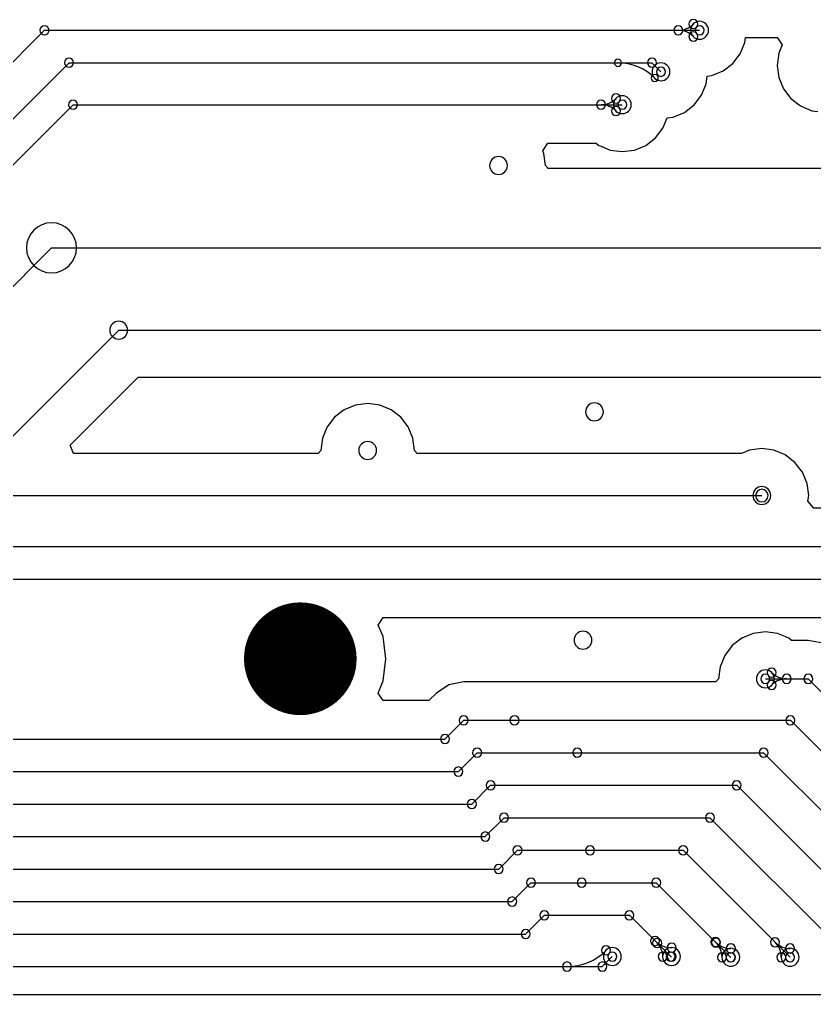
# Model space of a CAD drawing. Header units: inches. Extents: x 32166 to 66782, y 2386 to 7162.
# Drawn here: x 33452.5 to 33502.5, y 3490.6 to 3551.9 of the extents above; entities that cross this region are included whole.
import ezdxf

# ---------------------------------------------------------------- set-up
doc = ezdxf.new("R2010")
doc.units = ezdxf.units.IN
doc.header["$LTSCALE"] = 0.64311
doc.header["$MEASUREMENT"] = 0
for name, color, linetype in [('KEEPOUTLAYER', 6, 'CONTINUOUS'), ('MIDLAYER1', 16, 'CONTINUOUS'), ('MULTILAYER', 9, 'CONTINUOUS')]:
    doc.layers.add(name, color=color, linetype=linetype)

msp = doc.modelspace()

# ---------------------------------------------------------------- linework, layer by layer
at = {"layer": 'KEEPOUTLAYER'}
msp.add_line((32666.613, 3490.597), (34174.114, 3490.597), dxfattribs=at)
at = {"layer": 'MIDLAYER1'}
for p, q in [((33446.594, 3543.732), (33454.075, 3551.213)), ((33454.075, 3551.213), (33495.288, 3551.213)), ((33498.137, 3550.449), (33498.179, 3550.762)), ((33498.179, 3550.762), (33500.163, 3550.762)), ((33500.163, 3550.762), (33500.481, 3550.287)), ((33497.843, 3549.737), (33498.137, 3550.449)), ((33500.481, 3550.287), (33500.267, 3549.771)), ((33497.374, 3549.126), (33497.843, 3549.737)), ((33500.267, 3549.771), (33500.167, 3549.007)), ((33448.144, 3541.689), (33455.625, 3549.17)), ((33455.625, 3549.17), (33492.29, 3549.17)), ((33492.29, 3549.17), (33492.857, 3548.602)), ((33496.763, 3548.658), (33497.374, 3549.126)), ((33500.167, 3549.007), (33500.267, 3548.244)), ((33495.707, 3547.839), (33495.771, 3548.326)), ((33495.771, 3548.326), (33496.051, 3548.363)), ((33496.051, 3548.363), (33496.763, 3548.658)), ((33500.267, 3548.244), (33500.562, 3547.532)), ((33495.412, 3547.127), (33495.707, 3547.839)), ((33494.943, 3546.516), (33495.412, 3547.127)), ((33500.562, 3547.532), (33501.031, 3546.921)), ((33448.991, 3539.646), (33455.877, 3546.532)), ((33455.877, 3546.532), (33490.427, 3546.532)), ((33494.332, 3546.047), (33494.943, 3546.516)), ((33501.031, 3546.921), (33501.642, 3546.452)), ((33501.642, 3546.452), (33502.353, 3546.158)), ((33493.62, 3545.753), (33494.332, 3546.047)), ((33502.353, 3546.158), (33502.725, 3546.109)), ((33492.982, 3545.057), (33493.25, 3545.704)), ((33493.25, 3545.704), (33493.62, 3545.753)), ((33492.513, 3544.446), (33492.982, 3545.057)), ((33485.423, 3543.639), (33485.74, 3544.114)), ((33485.74, 3544.114), (33488.773, 3544.114)), ((33488.773, 3544.114), (33488.952, 3543.977)), ((33488.952, 3543.977), (33489.092, 3543.919)), ((33491.19, 3543.683), (33491.902, 3543.977)), ((33491.902, 3543.977), (33492.513, 3544.446)), ((33485.492, 3543.471), (33485.423, 3543.639)), ((33485.593, 3542.708), (33485.492, 3543.471)), ((33489.092, 3543.919), (33489.11, 3543.907)), ((33489.11, 3543.907), (33489.132, 3543.903)), ((33489.132, 3543.903), (33489.663, 3543.683)), ((33489.663, 3543.683), (33490.427, 3543.582)), ((33490.427, 3543.582), (33491.19, 3543.683)), ((33485.753, 3542.525), (33485.593, 3542.708)), ((33513.108, 3542.525), (33485.753, 3542.525)), ((33447.903, 3530.917), (33454.518, 3537.533)), ((33454.518, 3537.533), (33513.108, 3537.533)), ((33451.503, 3525.113), (33458.748, 3532.358)), ((33458.748, 3532.358), (33507.933, 3532.358)), ((33455.691, 3525.129), (33459.97, 3529.407)), ((33459.97, 3529.407), (33506.711, 3529.407)), ((33473.644, 3527.647), (33472.933, 3527.352)), ((33474.408, 3527.748), (33473.644, 3527.647)), ((33475.171, 3527.647), (33474.408, 3527.748)), ((33475.883, 3527.352), (33475.171, 3527.647)), ((33472.322, 3526.884), (33471.853, 3526.273)), ((33472.933, 3527.352), (33472.322, 3526.884)), ((33476.494, 3526.884), (33475.883, 3527.352)), ((33476.963, 3526.273), (33476.494, 3526.884)), ((33471.853, 3526.273), (33471.558, 3525.561)), ((33477.257, 3525.561), (33476.963, 3526.273)), ((33471.558, 3525.561), (33471.458, 3524.798)), ((33477.358, 3524.798), (33477.257, 3525.561)), ((33455.91, 3524.601), (33455.691, 3525.129)), ((33471.285, 3524.601), (33455.91, 3524.601)), ((33471.458, 3524.798), (33471.285, 3524.601)), ((33477.531, 3524.601), (33477.358, 3524.798)), ((33497.928, 3524.601), (33477.531, 3524.601)), ((33498.438, 3524.812), (33497.928, 3524.601)), ((33499.202, 3524.913), (33498.438, 3524.812)), ((33499.965, 3524.812), (33499.202, 3524.913)), ((33500.677, 3524.517), (33499.965, 3524.812)), ((33501.288, 3524.048), (33500.677, 3524.517)), ((33501.757, 3523.437), (33501.288, 3524.048)), ((33502.051, 3522.726), (33501.757, 3523.437)), ((33502.152, 3521.962), (33502.051, 3522.726)), ((33426.123, 3521.962), (33499.202, 3521.962)), ((33502.105, 3521.608), (33502.152, 3521.962)), ((33502.482, 3521.178), (33502.105, 3521.608)), ((33525.626, 3521.178), (33502.482, 3521.178)), ((33402.331, 3518.76), (33527.321, 3518.76)), ((33403.178, 3516.717), (33530.432, 3516.717)), ((33475.075, 3513.824), (33475.393, 3514.299)), ((33475.393, 3514.299), (33506.068, 3514.299)), ((33475.376, 3513.097), (33475.075, 3513.824)), ((33498.663, 3513.292), (33497.952, 3512.997)), ((33499.427, 3513.393), (33498.663, 3513.292)), ((33500.19, 3513.292), (33499.427, 3513.393)), ((33500.722, 3513.072), (33500.19, 3513.292)), ((33475.56, 3511.703), (33475.376, 3513.097)), ((33497.952, 3512.997), (33497.341, 3512.529)), ((33500.743, 3513.068), (33500.722, 3513.072)), ((33500.762, 3513.055), (33500.743, 3513.068)), ((33500.902, 3512.997), (33500.762, 3513.055)), ((33501.08, 3512.86), (33500.902, 3512.997)), ((33502.127, 3512.86), (33501.08, 3512.86)), ((33503.052, 3512.676), (33502.127, 3512.86)), ((33497.341, 3512.529), (33496.872, 3511.917)), ((33475.376, 3510.308), (33475.56, 3511.703)), ((33496.872, 3511.917), (33496.577, 3511.206)), ((33496.577, 3511.206), (33496.477, 3510.442)), ((33475.062, 3509.549), (33475.376, 3510.308)), ((33480.449, 3510.255), (33479.524, 3510.071)), ((33496.312, 3510.255), (33480.449, 3510.255)), ((33496.477, 3510.442), (33496.312, 3510.255)), ((33499.427, 3510.442), (33502.127, 3510.442)), ((33502.127, 3510.442), (33520.214, 3492.355)), ((33479.524, 3510.071), (33478.739, 3509.547)), ((33475.38, 3509.074), (33475.062, 3509.549)), ((33478.266, 3509.074), (33475.38, 3509.074)), ((33478.739, 3509.547), (33478.266, 3509.074)), ((33479.268, 3506.656), (33480.449, 3507.837)), ((33480.449, 3507.837), (33483.645, 3507.837)), ((33483.645, 3507.837), (33500.998, 3507.837)), ((33500.998, 3507.837), (33515.898, 3492.938)), ((33425.267, 3506.656), (33479.268, 3506.656)), ((33480.114, 3504.613), (33481.295, 3505.794)), ((33481.295, 3505.794), (33487.591, 3505.794)), ((33487.591, 3505.794), (33499.313, 3505.794)), ((33499.313, 3505.794), (33512.169, 3492.938)), ((33424.421, 3504.613), (33480.114, 3504.613)), ((33480.96, 3502.57), (33482.141, 3503.751)), ((33482.141, 3503.751), (33497.627, 3503.751)), ((33497.627, 3503.751), (33508.441, 3492.938)), ((33423.574, 3502.57), (33480.96, 3502.57)), ((33481.806, 3500.527), (33482.988, 3501.708)), ((33482.988, 3501.708), (33495.942, 3501.708)), ((33495.942, 3501.708), (33504.712, 3492.938)), ((33422.728, 3500.527), (33481.806, 3500.527)), ((33482.653, 3498.484), (33483.834, 3499.665)), ((33483.834, 3499.665), (33488.401, 3499.665)), ((33488.401, 3499.665), (33494.256, 3499.665)), ((33494.256, 3499.665), (33500.983, 3492.938)), ((33421.882, 3498.484), (33482.653, 3498.484)), ((33483.499, 3496.441), (33484.68, 3497.622)), ((33484.68, 3497.622), (33487.876, 3497.622)), ((33487.876, 3497.622), (33492.559, 3497.622)), ((33492.559, 3497.622), (33497.243, 3492.938)), ((33421.036, 3496.441), (33483.499, 3496.441)), ((33484.345, 3494.398), (33485.526, 3495.579)), ((33485.526, 3495.579), (33490.873, 3495.579)), ((33490.873, 3495.579), (33493.47, 3492.983)), ((33420.19, 3494.398), (33484.345, 3494.398)), ((33489.17, 3492.355), (33489.798, 3492.983)), ((33493.47, 3492.983), (33493.526, 3492.983)), ((33497.243, 3492.938), (33497.255, 3492.938)), ((33418.561, 3492.355), (33489.17, 3492.355))]:
    msp.add_line(p, q, dxfattribs=at)
at = {"layer": 'MIDLAYER1', "const_width": 3.543}
msp.add_lwpolyline([(33471.942, 3511.703, 1), (33468.399, 3511.703, 1)], format="xyb", close=True, dxfattribs=at)
at = {"layer": 'MIDLAYER1'}
for centre, radius, start, end in [((33454.075, 3551.213), 0.286, 0, 180), ((33454.075, 3551.213), 0.286, 0, 180), ((33493.952, 3551.213), 0.286, 0, 180), ((33493.952, 3551.213), 0.286, 0, 180), ((33493.952, 3551.213), 0.286, 0, 180), ((33493.952, 3551.213), 0.286, 0, 180), ((33493.952, 3551.213), 0.286, 0, 180), ((33493.952, 3551.213), 0.286, 0, 180), ((33493.952, 3552.549), 1.336, 270.00037, 315.00037), ((33493.952, 3552.549), 1.336, 270.00037, 315.00037), ((33493.952, 3552.549), 1.336, 270.00037, 315.00037), ((33494.896, 3551.604), 0.286, 0, 180), ((33494.896, 3551.604), 0.286, 0, 180), ((33494.896, 3551.604), 0.286, 0, 180), ((33494.896, 3551.604), 0.286, 180, 0), ((33494.896, 3551.604), 0.286, 180, 0), ((33494.896, 3551.604), 0.286, 180, 0), ((33495.288, 3551.213), 0.562, 0, 180), ((33495.288, 3551.213), 0.286, 0, 180), ((33454.075, 3551.213), 0.286, 180, 0), ((33454.075, 3551.213), 0.286, 180, 0), ((33493.952, 3551.213), 0.286, 180, 0), ((33493.952, 3551.213), 0.286, 180, 0), ((33493.952, 3551.213), 0.286, 180, 0), ((33493.952, 3551.213), 0.286, 180, 0), ((33493.952, 3551.213), 0.286, 180, 0), ((33493.952, 3551.213), 0.286, 180, 0), ((33493.952, 3549.876), 1.336, 44.99963, 89.99963), ((33493.952, 3549.876), 1.336, 44.99963, 89.99963), ((33493.952, 3549.876), 1.336, 44.99963, 89.99963), ((33494.896, 3550.821), 0.286, 0, 180), ((33494.896, 3550.821), 0.286, 0, 180), ((33494.896, 3550.821), 0.286, 0, 180), ((33494.896, 3550.821), 0.286, 180, 0), ((33494.896, 3550.821), 0.286, 180, 0), ((33494.896, 3550.821), 0.286, 180, 0), ((33495.288, 3551.213), 0.562, 180, 0), ((33495.288, 3551.213), 0.286, 180, 0), ((33455.625, 3549.17), 0.286, 0, 180), ((33455.625, 3549.17), 0.286, 0, 180), ((33492.29, 3549.17), 0.286, 0, 180), ((33492.29, 3549.17), 0.286, 0, 180), ((33455.625, 3549.17), 0.286, 180, 0), ((33455.625, 3549.17), 0.286, 180, 0), ((33490.151, 3549.17), 0.225, 0, 180), ((33490.151, 3549.17), 0.225, 180, 0), ((33490.151, 3545.897), 3.273, 44.99986, 89.99986), ((33492.29, 3549.17), 0.286, 180, 0), ((33492.29, 3549.17), 0.286, 180, 0), ((33492.857, 3548.602), 0.562, 0, 180), ((33492.857, 3548.602), 0.286, 0, 180), ((33492.465, 3548.211), 0.225, 0, 180), ((33492.857, 3548.602), 0.562, 180, 0), ((33492.857, 3548.602), 0.286, 180, 0), ((33492.465, 3548.211), 0.225, 180, 0), ((33490.035, 3546.924), 0.286, 0, 180), ((33490.035, 3546.924), 0.286, 0, 180), ((33490.035, 3546.924), 0.286, 0, 180), ((33490.427, 3546.532), 0.562, 0, 180), ((33455.877, 3546.532), 0.286, 0, 180), ((33455.877, 3546.532), 0.286, 0, 180), ((33455.877, 3546.532), 0.286, 180, 0), ((33455.877, 3546.532), 0.286, 180, 0), ((33489.091, 3546.532), 0.286, 0, 180), ((33489.091, 3546.532), 0.286, 0, 180), ((33489.091, 3546.532), 0.286, 0, 180), ((33489.091, 3546.532), 0.286, 0, 180), ((33489.091, 3546.532), 0.286, 0, 180), ((33489.091, 3546.532), 0.286, 0, 180), ((33489.091, 3546.532), 0.286, 180, 0), ((33489.091, 3546.532), 0.286, 180, 0), ((33489.091, 3546.532), 0.286, 180, 0), ((33489.091, 3546.532), 0.286, 180, 0), ((33489.091, 3546.532), 0.286, 180, 0), ((33489.091, 3546.532), 0.286, 180, 0), ((33489.091, 3547.869), 1.336, 270.00037, 315.00037), ((33489.091, 3547.869), 1.336, 270.00037, 315.00037), ((33489.091, 3547.869), 1.336, 270.00037, 315.00037), ((33489.091, 3545.196), 1.336, 44.99963, 89.99963), ((33489.091, 3545.196), 1.336, 44.99963, 89.99963), ((33489.091, 3545.196), 1.336, 44.99963, 89.99963), ((33490.035, 3546.924), 0.286, 180, 0), ((33490.035, 3546.924), 0.286, 180, 0), ((33490.035, 3546.924), 0.286, 180, 0), ((33490.035, 3546.141), 0.286, 0, 180), ((33490.035, 3546.141), 0.286, 0, 180), ((33490.035, 3546.141), 0.286, 0, 180), ((33490.427, 3546.532), 0.562, 180, 0), ((33490.427, 3546.532), 0.286, 0, 180), ((33490.427, 3546.532), 0.286, 180, 0), ((33490.035, 3546.141), 0.286, 180, 0), ((33490.035, 3546.141), 0.286, 180, 0), ((33490.035, 3546.141), 0.286, 180, 0), ((33482.643, 3542.708), 0.562, 0, 180), ((33482.643, 3542.708), 0.562, 180, 0), ((33454.518, 3537.533), 1.575, 0, 180), ((33454.518, 3537.533), 1.575, 0, 180), ((33454.518, 3537.533), 1.575, 180, 0), ((33454.518, 3537.533), 1.575, 180, 0), ((33458.748, 3532.358), 0.562, 0, 180), ((33458.748, 3532.358), 0.562, 0, 180), ((33458.748, 3532.358), 0.562, 180, 0), ((33458.748, 3532.358), 0.562, 180, 0), ((33488.673, 3527.227), 0.562, 0, 180), ((33488.673, 3527.227), 0.562, 180, 0), ((33474.408, 3524.798), 0.562, 0, 180), ((33474.408, 3524.798), 0.562, 180, 0), ((33499.202, 3521.962), 0.562, 0, 180), ((33499.202, 3521.962), 0.562, 180, 0), ((33499.202, 3521.962), 0.394, 0, 180), ((33499.202, 3521.962), 0.394, 180, 0), ((33487.953, 3512.872), 0.562, 0, 180), ((33487.953, 3512.872), 0.562, 180, 0), ((33499.427, 3510.442), 0.562, 0, 180), ((33499.818, 3510.834), 0.286, 0, 180), ((33499.818, 3510.834), 0.286, 0, 180), ((33499.818, 3510.834), 0.286, 0, 180), ((33499.818, 3510.834), 0.286, 180, 0), ((33499.818, 3510.834), 0.286, 180, 0), ((33499.818, 3510.834), 0.286, 180, 0), ((33500.763, 3511.779), 1.336, 224.99963, 269.99963), ((33500.763, 3511.779), 1.336, 224.99963, 269.99963), ((33500.763, 3511.779), 1.336, 224.99963, 269.99963), ((33499.427, 3510.442), 0.562, 180, 0), ((33499.427, 3510.442), 0.286, 0, 180), ((33499.427, 3510.442), 0.286, 180, 0), ((33499.818, 3510.051), 0.286, 0, 180), ((33499.818, 3510.051), 0.286, 0, 180), ((33499.818, 3510.051), 0.286, 0, 180), ((33500.763, 3509.106), 1.336, 90.00037, 135.00037), ((33500.763, 3509.106), 1.336, 90.00037, 135.00037), ((33500.763, 3509.106), 1.336, 90.00037, 135.00037), ((33500.763, 3510.442), 0.286, 0, 180), ((33500.763, 3510.442), 0.286, 0, 180), ((33500.763, 3510.442), 0.286, 0, 180), ((33500.763, 3510.442), 0.286, 0, 180), ((33500.763, 3510.442), 0.286, 0, 180), ((33500.763, 3510.442), 0.286, 0, 180), ((33500.763, 3510.442), 0.286, 180, 0), ((33500.763, 3510.442), 0.286, 180, 0), ((33500.763, 3510.442), 0.286, 180, 0), ((33500.763, 3510.442), 0.286, 180, 0), ((33500.763, 3510.442), 0.286, 180, 0), ((33500.763, 3510.442), 0.286, 180, 0), ((33502.127, 3510.442), 0.286, 0, 180), ((33502.127, 3510.442), 0.286, 0, 180), ((33502.127, 3510.442), 0.286, 180, 0), ((33502.127, 3510.442), 0.286, 180, 0), ((33499.818, 3510.051), 0.286, 180, 0), ((33499.818, 3510.051), 0.286, 180, 0), ((33499.818, 3510.051), 0.286, 180, 0), ((33480.449, 3507.837), 0.286, 0, 180), ((33480.449, 3507.837), 0.286, 0, 180), ((33480.449, 3507.837), 0.286, 180, 0), ((33480.449, 3507.837), 0.286, 180, 0), ((33483.645, 3507.837), 0.286, 0, 180), ((33483.645, 3507.837), 0.286, 0, 180), ((33483.645, 3507.837), 0.286, 180, 0), ((33483.645, 3507.837), 0.286, 180, 0), ((33500.998, 3507.837), 0.286, 0, 180), ((33500.998, 3507.837), 0.286, 0, 180), ((33500.998, 3507.837), 0.286, 180, 0), ((33500.998, 3507.837), 0.286, 180, 0), ((33479.268, 3506.656), 0.286, 0, 180), ((33479.268, 3506.656), 0.286, 0, 180), ((33479.268, 3506.656), 0.286, 180, 0), ((33479.268, 3506.656), 0.286, 180, 0), ((33481.295, 3505.794), 0.286, 0, 180), ((33481.295, 3505.794), 0.286, 0, 180), ((33487.591, 3505.794), 0.286, 0, 180), ((33487.591, 3505.794), 0.286, 0, 180), ((33499.313, 3505.794), 0.286, 0, 180), ((33499.313, 3505.794), 0.286, 0, 180), ((33481.295, 3505.794), 0.286, 180, 0), ((33481.295, 3505.794), 0.286, 180, 0), ((33487.591, 3505.794), 0.286, 180, 0), ((33487.591, 3505.794), 0.286, 180, 0), ((33499.313, 3505.794), 0.286, 180, 0), ((33499.313, 3505.794), 0.286, 180, 0), ((33480.114, 3504.613), 0.286, 0, 180), ((33480.114, 3504.613), 0.286, 0, 180), ((33480.114, 3504.613), 0.286, 180, 0), ((33480.114, 3504.613), 0.286, 180, 0), ((33482.141, 3503.751), 0.286, 0, 180), ((33482.141, 3503.751), 0.286, 0, 180), ((33482.141, 3503.751), 0.286, 180, 0), ((33482.141, 3503.751), 0.286, 180, 0), ((33497.627, 3503.751), 0.286, 0, 180), ((33497.627, 3503.751), 0.286, 0, 180), ((33497.627, 3503.751), 0.286, 180, 0), ((33497.627, 3503.751), 0.286, 180, 0), ((33480.96, 3502.57), 0.286, 0, 180), ((33480.96, 3502.57), 0.286, 0, 180), ((33480.96, 3502.57), 0.286, 180, 0), ((33480.96, 3502.57), 0.286, 180, 0), ((33482.988, 3501.708), 0.286, 0, 180), ((33482.988, 3501.708), 0.286, 0, 180), ((33482.988, 3501.708), 0.286, 180, 0), ((33482.988, 3501.708), 0.286, 180, 0), ((33495.942, 3501.708), 0.286, 0, 180), ((33495.942, 3501.708), 0.286, 0, 180), ((33495.942, 3501.708), 0.286, 180, 0), ((33495.942, 3501.708), 0.286, 180, 0), ((33481.806, 3500.527), 0.286, 0, 180), ((33481.806, 3500.527), 0.286, 0, 180), ((33481.806, 3500.527), 0.286, 180, 0), ((33481.806, 3500.527), 0.286, 180, 0), ((33483.834, 3499.665), 0.286, 0, 180), ((33483.834, 3499.665), 0.286, 0, 180), ((33488.401, 3499.665), 0.286, 0, 180), ((33488.401, 3499.665), 0.286, 0, 180), ((33494.256, 3499.665), 0.286, 0, 180), ((33494.256, 3499.665), 0.286, 0, 180), ((33483.834, 3499.665), 0.286, 180, 0), ((33483.834, 3499.665), 0.286, 180, 0), ((33488.401, 3499.665), 0.286, 180, 0), ((33488.401, 3499.665), 0.286, 180, 0), ((33494.256, 3499.665), 0.286, 180, 0), ((33494.256, 3499.665), 0.286, 180, 0), ((33482.653, 3498.484), 0.286, 0, 180), ((33482.653, 3498.484), 0.286, 0, 180), ((33482.653, 3498.484), 0.286, 180, 0), ((33482.653, 3498.484), 0.286, 180, 0), ((33484.68, 3497.622), 0.286, 0, 180), ((33484.68, 3497.622), 0.286, 0, 180), ((33484.68, 3497.622), 0.286, 180, 0), ((33484.68, 3497.622), 0.286, 180, 0), ((33487.876, 3497.622), 0.286, 0, 180), ((33487.876, 3497.622), 0.286, 0, 180), ((33487.876, 3497.622), 0.286, 180, 0), ((33487.876, 3497.622), 0.286, 180, 0), ((33492.559, 3497.622), 0.286, 0, 180), ((33492.559, 3497.622), 0.286, 0, 180), ((33492.559, 3497.622), 0.286, 180, 0), ((33492.559, 3497.622), 0.286, 180, 0), ((33483.499, 3496.441), 0.286, 0, 180), ((33483.499, 3496.441), 0.286, 0, 180), ((33483.499, 3496.441), 0.286, 180, 0), ((33483.499, 3496.441), 0.286, 180, 0), ((33485.526, 3495.579), 0.286, 0, 180), ((33485.526, 3495.579), 0.286, 0, 180), ((33485.526, 3495.579), 0.286, 180, 0), ((33485.526, 3495.579), 0.286, 180, 0), ((33490.873, 3495.579), 0.286, 0, 180), ((33490.873, 3495.579), 0.286, 0, 180), ((33490.873, 3495.579), 0.286, 180, 0), ((33490.873, 3495.579), 0.286, 180, 0), ((33484.345, 3494.398), 0.286, 0, 180), ((33484.345, 3494.398), 0.286, 0, 180), ((33484.345, 3494.398), 0.286, 180, 0), ((33484.345, 3494.398), 0.286, 180, 0), ((33492.485, 3493.967), 0.286, 0, 180), ((33492.485, 3493.967), 0.286, 0, 180), ((33492.485, 3493.967), 0.286, 0, 180), ((33492.485, 3493.967), 0.286, 180, 0), ((33492.485, 3493.967), 0.286, 180, 0), ((33492.485, 3493.967), 0.286, 180, 0), ((33492.621, 3493.831), 0.286, 0, 180), ((33492.621, 3493.831), 0.286, 0, 180), ((33492.621, 3493.831), 0.286, 0, 180), ((33492.621, 3493.831), 0.286, 180, 0), ((33492.621, 3493.831), 0.286, 180, 0), ((33492.621, 3493.831), 0.286, 180, 0), ((33493.526, 3495.009), 1.473, 225.00004, 270.00004), ((33493.526, 3495.009), 1.473, 225.00004, 270.00004), ((33493.526, 3495.009), 1.473, 225.00004, 270.00004), ((33491.773, 3492.983), 1.2, 359.99993, 44.99993), ((33491.773, 3492.983), 1.2, 359.99993, 44.99993), ((33491.773, 3492.983), 1.2, 359.99993, 44.99993), ((33493.526, 3493.536), 0.286, 0, 180), ((33493.526, 3493.536), 0.286, 0, 180), ((33493.526, 3493.536), 0.286, 0, 180), ((33496.29, 3493.891), 0.286, 0, 180), ((33496.29, 3493.891), 0.286, 0, 180), ((33496.29, 3493.891), 0.286, 0, 180), ((33496.29, 3493.891), 0.286, 180, 0), ((33496.29, 3493.891), 0.286, 180, 0), ((33496.29, 3493.891), 0.286, 180, 0), ((33496.318, 3493.863), 0.286, 0, 180), ((33496.318, 3493.863), 0.286, 0, 180), ((33496.318, 3493.863), 0.286, 0, 180), ((33496.318, 3493.863), 0.286, 180, 0), ((33496.318, 3493.863), 0.286, 180, 0), ((33496.318, 3493.863), 0.286, 180, 0), ((33497.255, 3494.855), 1.364, 225.00008, 270.00008), ((33497.255, 3494.855), 1.364, 225.00008, 270.00008), ((33497.255, 3494.855), 1.364, 225.00008, 270.00008), ((33495.393, 3492.938), 1.308, 359.99998, 44.99998), ((33495.393, 3492.938), 1.308, 359.99998, 44.99998), ((33495.393, 3492.938), 1.308, 359.99998, 44.99998), ((33497.255, 3493.491), 0.286, 0, 180), ((33497.255, 3493.491), 0.286, 0, 180), ((33497.255, 3493.491), 0.286, 0, 180), ((33500.039, 3493.882), 0.286, 0, 180), ((33500.039, 3493.882), 0.286, 0, 180), ((33500.039, 3493.882), 0.286, 0, 180), ((33500.039, 3493.882), 0.286, 0, 180), ((33500.039, 3493.882), 0.286, 0, 180), ((33500.039, 3493.882), 0.286, 0, 180), ((33500.039, 3493.882), 0.286, 180, 0), ((33500.039, 3493.882), 0.286, 180, 0), ((33500.039, 3493.882), 0.286, 180, 0), ((33500.039, 3493.882), 0.286, 180, 0), ((33500.039, 3493.882), 0.286, 180, 0), ((33500.039, 3493.882), 0.286, 180, 0), ((33499.094, 3492.938), 1.336, 0.00037, 45.00037), ((33500.983, 3494.827), 1.336, 224.99963, 269.99963), ((33500.983, 3494.827), 1.336, 224.99963, 269.99963), ((33499.094, 3492.938), 1.336, 0.00037, 45.00037), ((33500.983, 3494.827), 1.336, 224.99963, 269.99963), ((33499.094, 3492.938), 1.336, 0.00037, 45.00037), ((33500.983, 3493.491), 0.286, 0, 180), ((33500.983, 3493.491), 0.286, 0, 180), ((33500.983, 3493.491), 0.286, 0, 180), ((33486.946, 3495.834), 3.48, 270.00009, 315.00009), ((33486.946, 3495.834), 3.48, 270.00009, 315.00009), ((33486.946, 3495.834), 3.48, 270.00009, 315.00009), ((33489.406, 3493.374), 0.286, 0, 180), ((33489.406, 3493.374), 0.286, 0, 180), ((33489.406, 3493.374), 0.286, 0, 180), ((33489.406, 3493.374), 0.286, 180, 0), ((33489.406, 3493.374), 0.286, 180, 0), ((33489.406, 3493.374), 0.286, 180, 0), ((33489.798, 3492.983), 0.562, 0, 180), ((33489.798, 3492.983), 0.286, 0, 180), ((33492.973, 3492.983), 0.286, 0, 180), ((33492.973, 3492.983), 0.286, 0, 180), ((33492.973, 3492.983), 0.286, 0, 180), ((33493.526, 3492.983), 0.562, 0, 180), ((33493.47, 3492.983), 0.286, 0, 180), ((33493.47, 3492.983), 0.286, 0, 180), ((33493.526, 3493.536), 0.286, 180, 0), ((33493.526, 3493.536), 0.286, 180, 0), ((33493.526, 3493.536), 0.286, 180, 0), ((33493.526, 3492.983), 0.286, 0, 180), ((33496.701, 3492.938), 0.286, 0, 180), ((33496.701, 3492.938), 0.286, 0, 180), ((33496.701, 3492.938), 0.286, 0, 180), ((33497.255, 3492.938), 0.562, 0, 180), ((33497.243, 3492.938), 0.286, 0, 180), ((33497.243, 3492.938), 0.286, 0, 180), ((33497.255, 3493.491), 0.286, 180, 0), ((33497.255, 3493.491), 0.286, 180, 0), ((33497.255, 3493.491), 0.286, 180, 0), ((33497.255, 3492.938), 0.286, 0, 180), ((33500.43, 3492.938), 0.286, 0, 180), ((33500.43, 3492.938), 0.286, 0, 180), ((33500.43, 3492.938), 0.286, 0, 180), ((33500.983, 3492.938), 0.562, 0, 180), ((33500.983, 3493.491), 0.286, 180, 0), ((33500.983, 3493.491), 0.286, 180, 0), ((33500.983, 3493.491), 0.286, 180, 0), ((33500.983, 3492.938), 0.286, 0, 180), ((33486.946, 3492.355), 0.286, 0, 180), ((33486.946, 3492.355), 0.286, 0, 180), ((33486.946, 3492.355), 0.286, 0, 180), ((33489.17, 3492.355), 0.286, 0, 180), ((33489.17, 3492.355), 0.286, 0, 180), ((33489.798, 3492.983), 0.562, 180, 0), ((33489.798, 3492.983), 0.286, 180, 0), ((33492.973, 3492.983), 0.286, 180, 0), ((33492.973, 3492.983), 0.286, 180, 0), ((33492.973, 3492.983), 0.286, 180, 0), ((33493.526, 3492.983), 0.562, 180, 0), ((33493.47, 3492.983), 0.286, 180, 0), ((33493.47, 3492.983), 0.286, 180, 0), ((33493.526, 3492.983), 0.286, 180, 0), ((33496.701, 3492.938), 0.286, 180, 0), ((33496.701, 3492.938), 0.286, 180, 0), ((33496.701, 3492.938), 0.286, 180, 0), ((33497.255, 3492.938), 0.562, 180, 0), ((33497.243, 3492.938), 0.286, 180, 0), ((33497.243, 3492.938), 0.286, 180, 0), ((33497.255, 3492.938), 0.286, 180, 0), ((33500.43, 3492.938), 0.286, 180, 0), ((33500.43, 3492.938), 0.286, 180, 0), ((33500.43, 3492.938), 0.286, 180, 0), ((33500.983, 3492.938), 0.562, 180, 0), ((33500.983, 3492.938), 0.286, 180, 0), ((33486.946, 3492.355), 0.286, 180, 0), ((33486.946, 3492.355), 0.286, 180, 0), ((33486.946, 3492.355), 0.286, 180, 0), ((33489.17, 3492.355), 0.286, 180, 0), ((33489.17, 3492.355), 0.286, 180, 0)]:
    msp.add_arc(centre, radius, start, end, dxfattribs=at)
at = {"layer": 'MULTILAYER', "const_width": 3.543}
msp.add_lwpolyline([(33471.942, 3511.703, 1), (33468.399, 3511.703, 1)], format="xyb", close=True, dxfattribs=at)
at = {"layer": 'MULTILAYER'}
for centre, start, end in [((33495.288, 3551.213), 0, 180), ((33495.288, 3551.213), 180, 0), ((33492.857, 3548.602), 0, 180), ((33492.857, 3548.602), 180, 0), ((33490.427, 3546.532), 0, 180), ((33490.427, 3546.532), 180, 0), ((33482.643, 3542.708), 0, 180), ((33482.643, 3542.708), 180, 0), ((33488.673, 3527.227), 0, 180), ((33488.673, 3527.227), 180, 0), ((33474.408, 3524.798), 0, 180), ((33474.408, 3524.798), 180, 0), ((33499.202, 3521.962), 0, 180), ((33499.202, 3521.962), 180, 0), ((33487.953, 3512.872), 0, 180), ((33487.953, 3512.872), 180, 0), ((33499.427, 3510.442), 0, 180), ((33499.427, 3510.442), 180, 0), ((33489.798, 3492.983), 0, 180), ((33493.526, 3492.983), 0, 180), ((33497.255, 3492.938), 0, 180), ((33500.983, 3492.938), 0, 180), ((33489.798, 3492.983), 180, 0), ((33493.526, 3492.983), 180, 0), ((33497.255, 3492.938), 180, 0), ((33500.983, 3492.938), 180, 0)]:
    msp.add_arc(centre, 0.562, start, end, dxfattribs=at)

doc.saveas('drawing.dxf')
